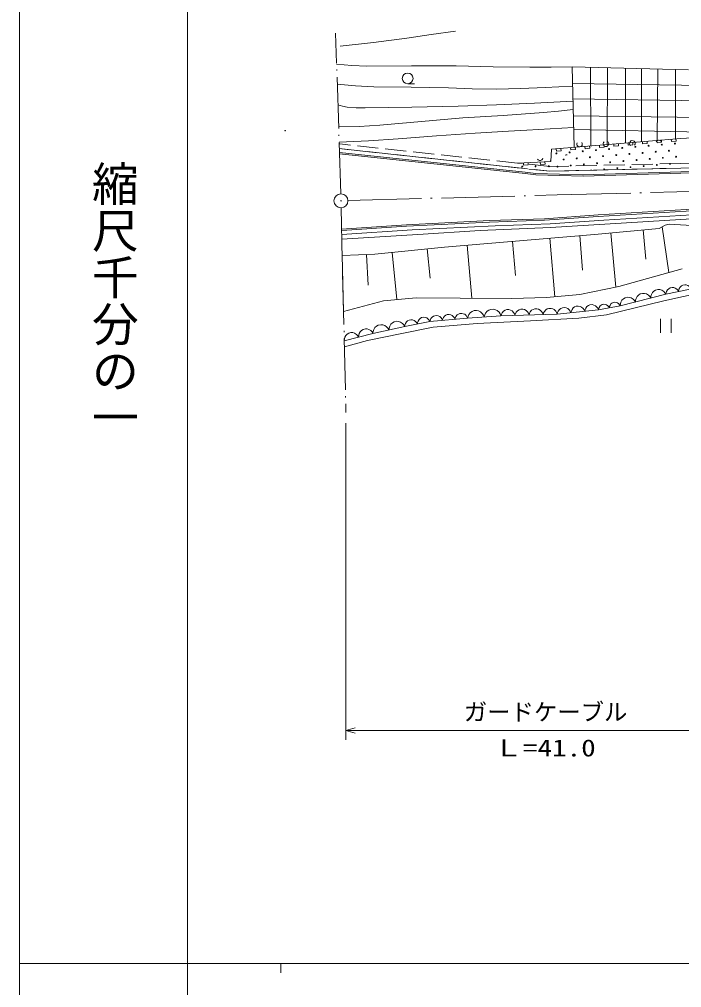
# Model space of a CAD drawing. Units: millimetres on the paper. Extents: x 40 to 680, y 20 to 380.
# Drawn here: x 40 to 110.9, y 202.4 to 306.1 of the extents above; entities that cross this region are included whole.
import ezdxf
from ezdxf.enums import TextEntityAlignment as Align

# ---------------------------------------------------------------- set-up
doc = ezdxf.new("R2010")
doc.units = ezdxf.units.MM
for name, pattern in [('USER1', [10, 7.868852, -0.983607, 0.163934, -0.983607]), ('USER2', [3, 2.25, -0.75]), ('USER4', [7.000001, 5.508197, -0.688525, 0.114754, -0.688525])]:
    doc.linetypes.add(name, pattern=pattern)
for name, color, linetype, lineweight in [('S-SUV', 7, 'Continuous', 13), ('S-SUV-HICN', 1, 'Continuous', 13), ('S-SUV-LWCN', 7, 'Continuous', 13)]:
    doc.layers.add(name, color=color, linetype=linetype, lineweight=lineweight)
doc.styles.add('@ＭＳ ゴシック', font='')
doc.styles.add('ＭＳ ゴシック', font='')
doc.styles.get('@ＭＳ ゴシック').set_extended_font_data('@MS Gothic')
doc.styles.get('ＭＳ ゴシック').set_extended_font_data('MS Gothic')

# ---------------------------------------------------------------- blocks, each defined once
blk = doc.blocks.new('BUHIN1')
at = {"color": 7, "linetype": 'Continuous', "lineweight": 13}
blk.add_lwpolyline([(0.77, 0.197), (0.667, 0.359), (0.536, 0.486), (0.342, 0.616), (0.149, 0.666), (-0.046, 0.677), (-0.285, 0.616), (-0.451, 0.512), (-0.596, 0.376), (-0.703, 0.169), (-0.753, -0.004), (-0.77, -0.197)], dxfattribs=at)
blk = doc.blocks.new('BUHIN2')
at = {"color": 7, "linetype": 'Continuous', "lineweight": 13}
blk.add_lwpolyline([(0.851, 0.182), (0.745, 0.364), (0.608, 0.508), (0.402, 0.66), (0.193, 0.722), (-0.021, 0.743), (-0.285, 0.687), (-0.471, 0.58), (-0.636, 0.438), (-0.762, 0.215), (-0.825, 0.028), (-0.851, -0.182)], dxfattribs=at)
blk = doc.blocks.new('BUHIN3')
at = {"color": 7, "linetype": 'Continuous', "lineweight": 13}
blk.add_lwpolyline([(0.674, 0.138), (0.592, 0.282), (0.484, 0.397), (0.322, 0.519), (0.157, 0.569), (-0.011, 0.587), (-0.22, 0.545), (-0.368, 0.462), (-0.5, 0.351), (-0.601, 0.176), (-0.652, 0.028), (-0.674, -0.138)], dxfattribs=at)
blk = doc.blocks.new('BUHIN4')
at = {"color": 7, "linetype": 'Continuous', "lineweight": 13}
blk.add_lwpolyline([(0.669, 0.059), (0.605, 0.208), (0.513, 0.332), (0.37, 0.467), (0.216, 0.535), (0.054, 0.571), (-0.153, 0.553), (-0.306, 0.489), (-0.446, 0.395), (-0.564, 0.237), (-0.629, 0.1), (-0.669, -0.059)], dxfattribs=at)
blk = doc.blocks.new('BUHIN5')
at = {"color": 7, "linetype": 'Continuous', "lineweight": 13}
blk.add_lwpolyline([(0.895, 0.064), (0.813, 0.265), (0.693, 0.432), (0.505, 0.616), (0.3, 0.709), (0.085, 0.761), (-0.192, 0.742), (-0.398, 0.66), (-0.587, 0.538), (-0.747, 0.329), (-0.838, 0.147), (-0.895, -0.064)], dxfattribs=at)
blk = doc.blocks.new('BUHIN6')
at = {"color": 7, "linetype": 'Continuous', "lineweight": 13}
blk.add_lwpolyline([(0.753, 0.022), (0.691, 0.194), (0.596, 0.338), (0.445, 0.499), (0.277, 0.584), (0.098, 0.636), (-0.135, 0.629), (-0.31, 0.567), (-0.473, 0.472), (-0.615, 0.302), (-0.697, 0.153), (-0.753, -0.022)], dxfattribs=at)
blk = doc.blocks.new('BUHIN7')
at = {"color": 7, "linetype": 'Continuous', "lineweight": 13}
blk.add_lwpolyline([(0.738, 0.075), (0.665, 0.239), (0.562, 0.374), (0.401, 0.522), (0.23, 0.594), (0.051, 0.631), (-0.178, 0.608), (-0.345, 0.535), (-0.499, 0.43), (-0.626, 0.253), (-0.696, 0.1), (-0.738, -0.075)], dxfattribs=at)
blk = doc.blocks.new('BUHIN8')
at = {"color": 7, "linetype": 'Continuous', "lineweight": 13}
blk.add_lwpolyline([(0.58, 0.106), (0.512, 0.232), (0.422, 0.332), (0.285, 0.439), (0.145, 0.485), (0.001, 0.504), (-0.179, 0.471), (-0.307, 0.402), (-0.422, 0.309), (-0.512, 0.161), (-0.558, 0.036), (-0.58, -0.106)], dxfattribs=at)
blk = doc.blocks.new('BUHIN9')
at = {"color": 7, "linetype": 'Continuous', "lineweight": 13}
blk.add_lwpolyline([(0.817, 0.207), (0.708, 0.379), (0.57, 0.513), (0.365, 0.653), (0.16, 0.705), (-0.047, 0.718), (-0.3, 0.654), (-0.476, 0.544), (-0.631, 0.401), (-0.745, 0.181), (-0.799, -0.002), (-0.817, -0.207)], dxfattribs=at)
blk = doc.blocks.new('BUHIN10')
at = {"color": 7, "linetype": 'Continuous', "lineweight": 13}
blk.add_lwpolyline([(0.674, 0.145), (0.59, 0.289), (0.481, 0.403), (0.317, 0.523), (0.152, 0.572), (-0.017, 0.589), (-0.226, 0.544), (-0.374, 0.459), (-0.505, 0.346), (-0.604, 0.17), (-0.653, 0.021), (-0.674, -0.145)], dxfattribs=at)
blk = doc.blocks.new('BUHIN324')
at = {"color": 7, "linetype": 'Continuous', "lineweight": 13}
for radius in [0.746, 0.0225]:
    blk.add_circle((0, 0), radius, dxfattribs=at)
blk = doc.blocks.new('BUHIN325')
at = {"color": 7, "linetype": 'Continuous', "lineweight": 13}
for p, q in [((-0.578, 0.75), (-0.578, -0.75)), ((0.574, -0.75), (0.574, 0.75))]:
    blk.add_line(p, q, dxfattribs=at)
blk = doc.blocks.new('BUHIN326')
at = {"color": 7, "linetype": 'Continuous', "lineweight": 13}
blk.add_line((0, -0.574), (0.746, -0.574), dxfattribs=at)
blk.add_circle((0, 0), 0.574, dxfattribs=at)
blk = doc.blocks.new('BUHIN338')
at = {"color": 7, "linetype": 'Continuous', "lineweight": 13}
blk.add_lwpolyline([(1, -0.287), (0, 0), (1, 0.285)], dxfattribs=at)
blk = doc.blocks.new('BUHIN344')
at = {"color": 7, "linetype": 'Continuous', "lineweight": 13}
blk.add_lwpolyline([(-0.249, -0.021), (-0.228, -0.27), (0.27, -0.228), (0.249, 0.021)], dxfattribs=at)
blk = doc.blocks.new('BUHIN345')
at = {"color": 7, "linetype": 'Continuous', "lineweight": 13}
blk.add_lwpolyline([(-0.25, -0.012), (-0.238, -0.261), (0.261, -0.238), (0.25, 0.012)], dxfattribs=at)

msp = doc.modelspace()

# ---------------------------------------------------------------- linework, layer by layer
at = {"layer": 'S-SUV'}
for p, q in [((40, 380), (40, 20)), ((58, 370), (58, 20)), ((111.632, 300.707), (99.149, 301.044)), ((99.149, 301.044), (99.365, 292.416)), ((101.125, 300.99), (101.175, 292.567)), ((102.956, 300.941), (102.892, 292.71)), ((104.878, 300.889), (104.862, 292.875)), ((106.597, 300.843), (106.577, 293.018)), ((108.338, 300.796), (108.251, 293.158)), ((110.237, 300.744), (110.22, 293.342)), ((99.194, 299.248), (129.821, 298.798)), ((99.235, 297.608), (129.863, 297.16)), ((99.28, 295.795), (129.91, 295.344)), ((92.36, 294.151), (94.306, 294.236)), ((99.317, 294.329), (121.199, 293.872)), ((122.527, 293.936), (110.779, 293.369)), ((96.939, 292.213), (110.779, 293.369)), ((96.939, 292.213), (110.779, 293.369)), ((74.259, 291.71), (94.118, 289.6)), ((94.118, 289.6), (74.259, 291.71)), ((94.135, 289.749), (74.275, 291.859)), ((96.939, 292.213), (96.894, 290.893)), ((93.311, 290.725), (96.894, 290.893)), ((93.311, 290.725), (96.894, 290.893)), ((95.261, 289.457), (94.118, 289.6)), ((95.28, 289.606), (94.135, 289.749)), ((100.324, 289.321), (95.261, 289.457)), ((100.328, 289.47), (95.265, 289.607)), ((110.803, 290.194), (96.762, 289.85)), ((111.983, 289.836), (100.319, 289.47)), ((111.988, 289.686), (100.324, 289.321)), ((101.934, 285.165), (112.533, 285.812)), ((101.939, 285.015), (112.537, 285.662)), ((102.537, 284.621), (113.136, 285.268)), ((81.424, 284.109), (90.329, 284.562)), ((81.429, 283.959), (90.333, 284.412)), ((90.329, 284.562), (96.215, 284.763)), ((90.333, 284.412), (96.219, 284.613)), ((90.932, 284.018), (96.818, 284.219)), ((96.215, 284.763), (101.934, 285.165)), ((96.219, 284.613), (101.939, 285.015)), ((96.818, 284.219), (102.537, 284.621)), ((113.114, 284.828), (96.833, 283.833)), ((109.102, 284.093), (109.535, 284.18)), ((109.535, 284.18), (137.361, 282.484)), ((74.49, 283.646), (81.424, 284.109)), ((74.494, 283.496), (81.429, 283.959)), ((74.504, 283.062), (82.027, 283.565)), ((82.027, 283.565), (90.932, 284.018)), ((89.312, 283.487), (82.643, 283.083)), ((96.833, 283.833), (89.312, 283.487)), ((101.56, 283.093), (108.475, 283.735)), ((103.289, 283.253), (103.828, 277.444)), ((106.746, 283.574), (107.037, 280.449)), ((108.475, 283.735), (109.102, 284.093)), ((108.789, 283.914), (109.496, 278.995)), ((82.643, 283.083), (74.515, 282.592)), ((85.506, 281.709), (95.188, 282.549)), ((92.767, 282.339), (93.085, 278.681)), ((95.188, 282.549), (101.56, 283.093)), ((96.781, 282.685), (97.317, 276.403)), ((99.967, 282.957), (100.284, 279.238)), ((78.047, 280.969), (85.506, 281.709)), ((79.912, 281.154), (80.413, 276.107)), ((83.642, 281.524), (83.954, 278.383)), ((87.927, 281.919), (88.417, 276.263)), ((74.695, 274.837), (74.554, 280.887)), ((74.556, 280.823), (78.047, 280.969)), ((77.135, 280.93), (77.342, 277.633)), ((110.953, 279.399), (104.145, 277.509)), ((104.145, 277.509), (99.973, 276.651)), ((108.967, 275.977), (114.717, 277.26)), ((109.204, 276.669), (114.595, 277.83)), ((78.954, 275.972), (74.695, 274.837)), ((82.469, 276.297), (78.954, 275.972)), ((87.175, 276.274), (82.469, 276.297)), ((92.715, 276.227), (87.175, 276.274)), ((96.425, 276.32), (92.715, 276.227)), ((99.973, 276.651), (96.425, 276.32)), ((102.845, 274.455), (108.967, 275.977)), ((104.305, 275.43), (109.204, 276.669)), ((97.559, 274.553), (101.985, 275.005)), ((101.985, 275.005), (104.305, 275.43)), ((83.945, 273.766), (87.959, 274.12)), ((87.959, 274.12), (91.538, 274.376)), ((88.983, 273.538), (94.71, 273.813)), ((91.538, 274.376), (97.559, 274.553)), ((94.71, 273.813), (99.867, 274.111)), ((99.867, 274.111), (102.845, 274.455)), ((77.846, 272.487), (81.25, 273.215)), ((80.942, 272.462), (84.287, 273.149)), ((81.25, 273.215), (83.945, 273.766)), ((84.287, 273.149), (88.983, 273.538)), ((74.768, 271.699), (77.846, 272.487)), ((77.254, 271.706), (80.942, 272.462)), ((74.783, 271.041), (77.254, 271.706)), ((74.946, 262.863), (74.946, 228.968)), ((74.946, 229.968), (117.445, 229.968)), ((40, 205), (579, 205)), ((68, 205), (68, 204))]:
    msp.add_line(p, q, dxfattribs=at)
at = {"layer": 'S-SUV', "linetype": 'USER4'}
for p, q in [((74.396, 287.434), (73.847, 304.652)), ((74.437, 285.935), (74.946, 264.024))]:
    msp.add_line(p, q, dxfattribs=at)
at = {"layer": 'S-SUV', "linetype": 'USER2'}
for p, q in [((93.329, 290.723), (74.295, 292.776)), ((74.241, 292.279), (96.762, 289.85)), ((93.276, 290.226), (74.241, 292.279)), ((96.783, 290.351), (93.329, 290.723)), ((110.791, 290.694), (96.783, 290.351)), ((112.596, 290.728), (110.791, 290.694)), ((96.762, 289.85), (93.276, 290.226)), ((110.803, 290.194), (96.762, 289.85)), ((112.605, 290.228), (110.803, 290.194))]:
    msp.add_line(p, q, dxfattribs=at)
at = {"layer": 'S-SUV', "linetype": 'USER1'}
for p, q in [((75.169, 286.705), (97.559, 287.324)), ((97.559, 287.324), (132.295, 288.185))]:
    msp.add_line(p, q, dxfattribs=at)
at = {"layer": 'S-SUV'}
for centre, radius in [((68.447, 294.199), 0.0312), ((68.447, 294.199), 0.025), ((68.447, 294.199), 0.0187), ((68.447, 294.199), 0.0125), ((68.447, 294.199), 0.0062), ((105.935, 292.463), 0.0498), ((107.344, 292.58), 0.0498), ((108.754, 292.698), 0.0498), ((110.163, 292.816), 0.0498), ((97.479, 291.757), 0.0498), ((98.888, 291.874), 0.0498), ((100.298, 291.992), 0.0498), ((101.707, 292.11), 0.0498), ((102.471, 291.464), 0.0498), ((103.116, 292.227), 0.0498), ((103.88, 291.582), 0.0498), ((104.526, 292.345), 0.0498), ((105.289, 291.699), 0.0498), ((106.699, 291.817), 0.0498), ((108.108, 291.935), 0.0498), ((109.517, 292.052), 0.0498), ((110.281, 291.406), 0.0498), ((93.826, 290.354), 0.0498), ((95.24, 290.372), 0.0498), ((96.654, 290.39), 0.0498), ((97.597, 290.347), 0.0498), ((98.243, 291.111), 0.0498), ((99.006, 290.465), 0.0498), ((99.652, 291.229), 0.0498), ((100.415, 290.583), 0.0498), ((101.061, 291.346), 0.0498), ((101.825, 290.7), 0.0498), ((103.234, 290.818), 0.0498), ((104.643, 290.936), 0.0498), ((106.053, 291.053), 0.0498), ((106.816, 290.408), 0.0498), ((107.462, 291.171), 0.0498), ((108.225, 290.525), 0.0498), ((108.871, 291.289), 0.0498), ((109.635, 290.643), 0.0498), ((102.588, 290.055), 0.0498), ((103.998, 290.172), 0.0498), ((105.407, 290.29), 0.0498)]:
    msp.add_circle(centre, radius, dxfattribs=at)
for centre, radius, start, end in [((99.953, 292.761), 0.298, 154.04981, 30.84245), ((102.781, 292.797), 0.298, 133.03819, 51.85407), ((105.609, 292.833), 0.298, 324.01318, 232.42259), ((108.437, 292.869), 0.298, 40.73909, 155.69667), ((98.557, 291.328), 0.298, 74.14363, 122.29213), ((95.728, 291.292), 0.298, 206.9908, 349.44497), ((96.833, 290.993), 0.0498, 282.5946, 68.83166), ((101.179, 289.937), 0.0498, 27.00377, 155.79691)]:
    msp.add_arc(centre, radius, start, end, dxfattribs=at)
at = {"layer": 'S-SUV-HICN'}
msp.add_lwpolyline([(74.167, 294.606), (76.372, 294.658), (78.585, 294.771), (83.024, 295.196), (87.476, 295.562), (91.793, 295.825), (96.103, 296.147), (97.683, 296.302), (99.263, 296.465)], dxfattribs=at)
at = {"layer": 'S-SUV-LWCN'}
for points in [[(74.341, 303.231), (77.903, 303.64), (81.46, 304.109), (84.063, 304.482), (86.664, 304.867)], [(73.953, 301.313), (75.574, 301.176), (77.198, 301.099), (81.964, 301.151), (86.734, 301.143), (90.692, 301.038), (94.65, 300.993), (96.899, 301.011), (99.149, 301.044)], [(74.022, 299.168), (75.984, 299), (77.948, 298.893), (81.932, 298.868), (85.919, 298.783), (88.477, 298.689), (91.035, 298.655), (93.653, 298.706), (96.282, 298.817), (97.741, 298.895), (99.2, 298.977)], [(74.092, 296.972), (74.577, 296.811), (75.082, 296.708), (76.039, 296.638), (77.006, 296.628), (81.988, 296.71), (86.976, 296.838), (91.057, 296.962), (95.131, 297.146), (97.186, 297.254), (99.241, 297.367)], [(94.306, 294.236), (96.809, 294.394), (99.311, 294.548)], [(74.219, 292.968), (77.374, 293.115), (80.525, 293.322), (84.649, 293.661), (88.788, 293.942), (90.574, 294.048), (92.36, 294.151)]]:
    msp.add_lwpolyline(points, dxfattribs=at)

# ---------------------------------------------------------------- block references
at = {"layer": 'S-SUV'}
for name, p in [('BUHIN326', (81.56, 299.796)), ('BUHIN344', (100.784, 292.534)), ('BUHIN344', (102.321, 292.663)), ('BUHIN344', (103.859, 292.791)), ('BUHIN344', (105.397, 292.92)), ('BUHIN344', (106.934, 293.048)), ('BUHIN344', (108.472, 293.176)), ('BUHIN344', (110.01, 293.305)), ('BUHIN344', (97.708, 292.278)), ('BUHIN344', (99.246, 292.406)), ('BUHIN345', (94.207, 290.767)), ('BUHIN345', (95.998, 290.851)), ('BUHIN324', (74.419, 286.685)), ('BUHIN9', (108.388, 276.463)), ('BUHIN10', (109.878, 276.814)), ('BUHIN10', (111.226, 277.105)), ('BUHIN9', (105.122, 275.636)), ('BUHIN9', (106.755, 276.05)), ('BUHIN5', (88.854, 274.184)), ('BUHIN5', (90.643, 274.312)), ('BUHIN6', (92.29, 274.398)), ('BUHIN6', (93.796, 274.442)), ('BUHIN6', (95.301, 274.486)), ('BUHIN6', (96.806, 274.531)), ('BUHIN7', (98.296, 274.628)), ('BUHIN7', (99.772, 274.779)), ('BUHIN7', (101.248, 274.93)), ('BUHIN8', (102.565, 275.111)), ('BUHIN8', (103.725, 275.324)), ('BUHIN3', (81.924, 273.353)), ('BUHIN3', (83.271, 273.628)), ('BUHIN4', (84.614, 273.825)), ('BUHIN4', (85.952, 273.943)), ('BUHIN4', (87.29, 274.061)), ('BUHIN325', (109.184, 273.291)), ('BUHIN1', (77.076, 272.29)), ('BUHIN2', (78.697, 272.669)), ('BUHIN2', (80.399, 273.033)), ('BUHIN1', (75.537, 271.896)), ('BUHIN338', (74.946, 229.968))]:
    msp.add_blockref(name, p, dxfattribs=at)

# ---------------------------------------------------------------- texts
at = {"layer": 'S-SUV', "style": '@ＭＳ ゴシック'}
msp.add_text('縮尺千分の一', height=3.666, rotation=270, dxfattribs=at).set_placement((47.277, 291.03), align=Align.BOTTOM_LEFT)
at = {"layer": 'S-SUV', "style": 'ＭＳ ゴシック'}
msp.add_text('ガードケーブル', height=1.833, dxfattribs=at).set_placement((87.57, 230.468), align=Align.BOTTOM_LEFT)
at = {"layer": 'S-SUV', "style": 'ＭＳ ゴシック', "width": 1.25}
msp.add_text('Ｌ=41.0', height=1.833, dxfattribs=at).set_placement((90.768, 226.62), align=Align.BOTTOM_LEFT)

doc.saveas('drawing.dxf')
